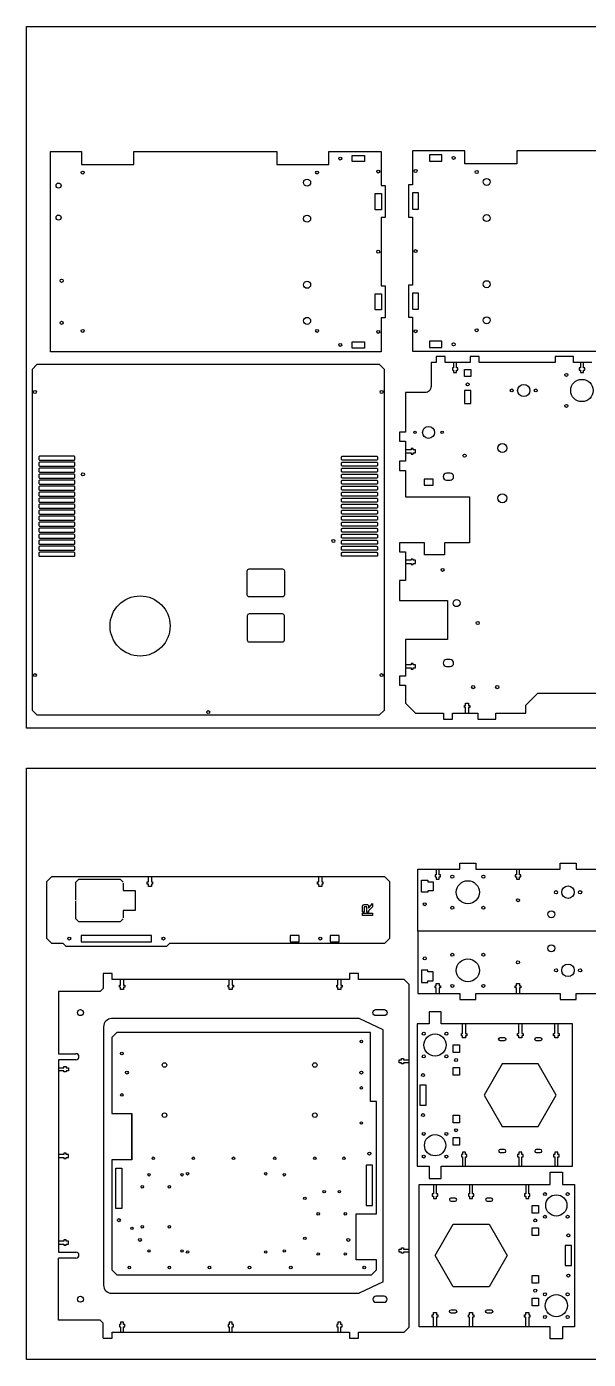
# Model space of a CAD drawing. Extents: x 0 to 1434, y 0 to 2170.
# Drawn here: x 0 to 561, y 840 to 2170 of the extents above; entities that cross this region are included whole.
import ezdxf

# ---------------------------------------------------------------- set-up
doc = ezdxf.new("R2010")
doc.units = 0
doc.header["$MEASUREMENT"] = 0
doc.layers.get('0').update_dxf_attribs({"linetype": 'CONTINUOUS'})

msp = doc.modelspace()

# ---------------------------------------------------------------- linework, layer by layer
at = {"linetype": 'Continuous'}
for p, q in [((85.2, 1225), (76.2, 1225)), ((76.2, 1225), (76.2, 1210.1)), ((85.2, 1219), (85.2, 1225)), ((331.2, 1225), (322.2, 1225)), ((322.2, 1225), (322.2, 1219)), ((331.2, 1219), (331.2, 1225)), ((322.2, 1219), (85.2, 1219)), ((376.7, 1219), (331.2, 1219)), ((381.7, 1214), (376.7, 1219)), ((381.7, 872), (381.7, 1214)), ((73.2, 1207), (31.7, 1207)), ((31.7, 1207), (31.7, 1145)), ((76.2, 1210.1), (73.2, 1207)), ((76.7, 1172), (76.7, 914)), ((331.7, 1180), (84.7, 1180)), ((355.7, 917.2), (355.7, 1168.9)), ((31.7, 1145), (49.2, 1145)), ((49.2, 1139), (31.7, 1139)), ((31.7, 1139), (31.7, 947)), ((31.7, 947), (49.2, 947)), ((49.2, 941), (31.7, 941)), ((31.7, 879), (31.7, 941)), ((84.7, 906), (331.7, 906)), ((73.2, 879), (31.7, 879)), ((76.2, 876), (73.2, 879)), ((76.2, 861), (76.2, 876)), ((85.2, 861), (85.2, 867)), ((85.2, 867), (322.2, 867)), ((322.2, 867), (322.2, 861)), ((331.2, 861), (331.2, 867)), ((331.2, 867), (376.7, 867)), ((376.7, 867), (381.7, 872)), ((76.2, 861), (85.2, 861)), ((322.2, 861), (331.2, 861))]:
    msp.add_line(p, q, dxfattribs=at)
for p, q in [((355.7, 1168.9), (331.7, 1180)), ((355.7, 917.2), (331.7, 906))]:
    msp.add_line(p, q)
at = {"color": 1}
for points in [[(0, 2170), (1000, 2170), (1000, 1470), (0, 1470)], [(0, 1430), (1000, 1430), (1000, 840), (0, 840)], [(139.6, 1251.9), (39.4, 1251.9), (36.4, 1254.9), (25, 1254.9), (20, 1259.9), (20, 1316.9), (25, 1321.9), (357, 1321.9), (362, 1316.9), (362, 1259.9), (357, 1254.9), (142.6, 1254.9)], [(345, 1283.1), (335, 1283.1), (335, 1285.4), (345, 1285.4)], [(54.4, 1263), (54.4, 1256.8), (124.6, 1256.8), (124.6, 1263)], [(262.9, 1262.9), (262.9, 1256.7), (272, 1256.7), (272, 1262.9), (262.9, 1262.9)], [(302.9, 1262.9), (302.9, 1256.7), (312, 1256.7), (312, 1262.9), (302.9, 1262.9)]]:
    msp.add_lwpolyline(points, close=True, dxfattribs=at)
for points in [[(357.9, 1979.4), (353.9, 1979.4), (353.9, 1911.4), (357.9, 1911.4), (357.9, 1879.4), (353.9, 1879.4), (353.9, 1845.4), (23.9, 1845.4), (23.9, 2045.4), (54.9, 2045.4), (54.9, 2032.4), (106.9, 2032.4), (106.9, 2045.4), (249.7, 2045.4), (249.7, 2032.4), (301.7, 2032.4), (301.7, 2045.4), (353.9, 2045.4), (353.9, 2011.4), (357.9, 2011.4)], [(381.1, 1980), (385.1, 1980), (385.1, 1912), (381.1, 1912), (381.1, 1880), (385.1, 1880), (385.1, 1846), (715.1, 1846), (715.1, 2046), (684.1, 2046), (684.1, 2033), (632.1, 2033), (632.1, 2046), (489.3, 2046), (489.3, 2033), (437.3, 2033), (437.3, 2046), (385.1, 2046), (385.1, 2012), (381.1, 2012)], [(437, 1828), (443.2, 1828), (443.2, 1820.9), (437, 1820.9)], [(443.2, 1807), (437, 1807), (437, 1793.9), (443.2, 1793.9)], [(396.6, 1712.4), (405.6, 1712.4), (405.6, 1718.4), (396.6, 1718.4)], [(544.6, 1174.7), (413.6, 1174.7), (413.6, 1186.9), (401.6, 1186.9), (401.6, 1174.7), (389.6, 1174.7), (389.6, 1032.7), (401.6, 1032.7), (401.6, 1020.5), (413.6, 1020.5), (413.6, 1032.7), (544.6, 1032.7)], [(425.5, 1153.8), (431.8, 1153.8), (431.8, 1146.1), (425.5, 1146.1)], [(425.5, 1131.3), (431.8, 1131.3), (431.8, 1123.6), (425.5, 1123.6)], [(456.6, 1103.7), (474.6, 1072.5), (510.6, 1072.5), (528.6, 1103.7), (510.6, 1134.9), (474.6, 1134.9)], [(425.5, 1083.8), (431.8, 1083.8), (431.8, 1076.1), (425.5, 1076.1)], [(425.5, 1061.3), (431.8, 1061.3), (431.8, 1053.6), (425.5, 1053.6)], [(95.1, 990.6), (88.9, 990.6), (88.9, 1030.7), (95.1, 1030.7)], [(338.9, 993.6), (345.1, 993.6), (345.1, 1033.7), (338.9, 1033.7)], [(391.6, 1014.6), (522.6, 1014.6), (522.6, 1026.8), (534.6, 1026.8), (534.6, 1014.6), (546.6, 1014.6), (546.6, 872.6), (534.6, 872.6), (534.6, 860.4), (522.6, 860.4), (522.6, 872.6), (391.6, 872.6)], [(510.7, 986), (504.4, 986), (504.4, 993.7), (510.7, 993.7)], [(479.6, 943.6), (461.6, 912.5), (425.6, 912.5), (407.6, 943.6), (425.6, 974.8), (461.6, 974.8)], [(510.7, 963.5), (504.4, 963.5), (504.4, 971.2), (510.7, 971.2)], [(510.7, 916), (504.4, 916), (504.4, 923.7), (510.7, 923.7)], [(510.7, 893.5), (504.4, 893.5), (504.4, 901.2), (510.7, 901.2)]]:
    msp.add_lwpolyline(points, close=True)
at = {"linetype": 'Continuous'}
for points in [[(337, 2041.5), (337, 2035.3), (324.8, 2035.3), (324.8, 2041.5)], [(402, 2042.1), (402, 2035.9), (414.2, 2035.9), (414.2, 2042.1)], [(347.8, 1987.3), (347.8, 2003.5), (354, 2003.5), (354, 1987.3)], [(391.2, 1987.9), (391.2, 2004.1), (385, 2004.1), (385, 1987.9)], [(347.8, 1887.3), (347.8, 1903.5), (354, 1903.5), (354, 1887.3)], [(391.2, 1887.9), (391.2, 1904.1), (385, 1904.1), (385, 1887.9)], [(337, 1849.3), (324.8, 1849.3), (324.8, 1855.5), (337, 1855.5)], [(402, 1849.9), (414.2, 1849.9), (414.2, 1856.1), (402, 1856.1)], [(357, 1827.9), (352.2, 1832.7), (10.2, 1832.7), (5.4, 1827.9), (5.4, 1487.9), (10.2, 1483.1), (352.2, 1483.1), (357, 1487.9)], [(548.3, 1335.2), (548.3, 1329.2), (590.3, 1329.2), (590.3, 1267.2), (390.3, 1267.2), (390.3, 1329.2), (432.3, 1329.2), (432.3, 1335.2), (448.3, 1335.2), (448.3, 1329.2), (532.3, 1329.2), (532.3, 1335.2)], [(405.8, 1316.7), (405.8, 1307.7), (400.4, 1307.7), (400.4, 1306.1), (394.2, 1306.1), (394.2, 1318.3), (400.4, 1318.3), (400.4, 1316.7)], [(548.3, 1199.2), (548.3, 1205.2), (590.3, 1205.2), (590.3, 1267.2), (390.3, 1267.2), (390.3, 1205.2), (432.3, 1205.2), (432.3, 1199.2), (448.3, 1199.2), (448.3, 1205.2), (532.3, 1205.2), (532.3, 1199.2)], [(405.8, 1217.7), (405.8, 1226.7), (400.4, 1226.7), (400.4, 1228.3), (394.2, 1228.3), (394.2, 1216.1), (400.4, 1216.1), (400.4, 1217.7)], [(398.7, 1093.6), (398.7, 1113.7), (392.5, 1113.7), (392.5, 1093.6)], [(537.5, 953.7), (537.5, 933.6), (543.7, 933.6), (543.7, 953.7)]]:
    msp.add_lwpolyline(points, close=True, dxfattribs=at)
msp.add_lwpolyline([(564.1, 1834.9), (545.6, 1834.9), (545.6, 1840.9), (527.6, 1840.9), (527.6, 1834.9), (451.6, 1834.9), (451.6, 1840.9), (442.6, 1840.9), (442.6, 1834.9), (417.6, 1834.9), (417.6, 1840.9), (408.6, 1840.9), (408.6, 1834.9), (403.6, 1834.9), (403.6, 1810.9, -0.414214), (397.6, 1804.9), (378.1, 1804.9), (378.1, 1765.2), (372.1, 1765.2), (372.1, 1756.2), (378.1, 1756.2), (378.1, 1736.2), (372.1, 1736.2), (372.1, 1727.2), (378.1, 1727.2), (378.1, 1700.9), (442.1, 1700.9), (442.1, 1654.9), (417.1, 1654.9), (417.1, 1642.9), (397.1, 1642.9), (397.1, 1654.9), (378.1, 1654.9), (372.1, 1654.9), (372.1, 1645.9), (378.1, 1645.9), (378.1, 1617.4), (372.1, 1617.4), (372.1, 1597.4), (378.1, 1597.4), (420.1, 1597.4), (420.1, 1558.4), (378.1, 1558.4), (378.1, 1521.7), (372.1, 1521.7), (372.1, 1512.7), (378.1, 1512.7), (378.1, 1494.9), (388.1, 1484.9), (416.1, 1484.9), (416.1, 1478.9), (425.1, 1478.9), (425.1, 1484.9), (450.1, 1484.9), (450.1, 1478.9), (468.1, 1478.9), (468.1, 1484.9), (468.1, 1484.9), (498.1, 1484.9), (498.1, 1492.9), (510.1, 1504.9), (623.1, 1504.9)], format="xyb")
for points in [[(426.1, 1834.9), (426.1, 1829.4), (424.9, 1829.4), (424.9, 1827.2), (426.1, 1827.2), (426.1, 1824.9), (429.1, 1824.9), (429.1, 1827.2), (430.4, 1827.2), (430.4, 1829.4), (429.1, 1829.4), (429.1, 1834.9)], [(552.6, 1834.9), (552.6, 1829.4), (551.4, 1829.4), (551.4, 1827.2), (552.6, 1827.2), (552.6, 1824.9), (555.6, 1824.9), (555.6, 1827.2), (556.9, 1827.2), (556.9, 1829.4), (555.6, 1829.4), (555.6, 1834.9)], [(378.1, 1744.7), (383.6, 1744.7), (383.6, 1743.4), (385.8, 1743.4), (385.8, 1744.7), (388.1, 1744.7), (388.1, 1747.7), (385.8, 1747.7), (385.8, 1748.9), (383.6, 1748.9), (383.6, 1747.7), (378.1, 1747.7)], [(378.1, 1634.4), (383.6, 1634.4), (383.6, 1633.2), (385.8, 1633.2), (385.8, 1634.4), (388.1, 1634.4), (388.1, 1637.4), (385.8, 1637.4), (385.8, 1638.7), (383.6, 1638.7), (383.6, 1637.4), (378.1, 1637.4)], [(378.1, 1530.2), (383.6, 1530.2), (383.6, 1528.9), (385.8, 1528.9), (385.8, 1530.2), (388.1, 1530.2), (388.1, 1533.2), (385.8, 1533.2), (385.8, 1534.4), (383.6, 1534.4), (383.6, 1533.2), (378.1, 1533.2)], [(438.1, 1484.9), (438.1, 1490.4), (436.9, 1490.4), (436.9, 1492.6), (438.1, 1492.6), (438.1, 1494.9), (441.1, 1494.9), (441.1, 1492.6), (442.4, 1492.6), (442.4, 1490.4), (441.1, 1490.4), (441.1, 1484.9)], [(96.7, 1219), (96.7, 1213.5), (98, 1213.5), (98, 1211.3), (96.7, 1211.3), (96.7, 1209), (93.7, 1209), (93.7, 1211.3), (92.5, 1211.3), (92.5, 1213.5), (93.7, 1213.5), (93.7, 1219)], [(205.2, 1219), (205.2, 1213.5), (206.5, 1213.5), (206.5, 1211.3), (205.2, 1211.3), (205.2, 1209), (202.2, 1209), (202.2, 1211.3), (201, 1211.3), (201, 1213.5), (202.2, 1213.5), (202.2, 1219)], [(313.7, 1219), (313.7, 1213.5), (315, 1213.5), (315, 1211.3), (313.7, 1211.3), (313.7, 1209), (310.7, 1209), (310.7, 1211.3), (309.5, 1211.3), (309.5, 1213.5), (310.7, 1213.5), (310.7, 1219)], [(438.1, 1174.7), (438.1, 1165.2), (439.4, 1165.2), (439.4, 1163), (438.1, 1163), (438.1, 1160.7), (435.1, 1160.7), (435.1, 1163), (433.9, 1163), (433.9, 1165.2), (435.1, 1165.2), (435.1, 1174.7)], [(494.1, 1174.7), (494.1, 1165.2), (495.4, 1165.2), (495.4, 1163), (494.1, 1163), (494.1, 1160.7), (491.1, 1160.7), (491.1, 1163), (489.9, 1163), (489.9, 1165.2), (491.1, 1165.2), (491.1, 1174.7)], [(530.1, 1174.7), (530.1, 1165.2), (531.4, 1165.2), (531.4, 1163), (530.1, 1163), (530.1, 1160.7), (527.1, 1160.7), (527.1, 1163), (525.9, 1163), (525.9, 1165.2), (527.1, 1165.2), (527.1, 1174.7)], [(105, 1039.2), (85, 1039.2), (85, 929.2), (90, 924.2), (344, 924.2), (349, 929.2), (349, 939.2), (329, 939.2), (329, 985.2), (349, 985.2), (349, 1097.4), (343, 1097.4), (343, 1166.2), (90, 1166.2), (85, 1161.2), (85, 1085.2), (105, 1085.2), (105, 1039.2), (105, 1085.2)], [(31.7, 1131), (37.2, 1131), (37.2, 1132.3), (39.4, 1132.3), (39.4, 1131), (41.7, 1131), (41.7, 1128), (39.4, 1128), (39.4, 1126.8), (37.2, 1126.8), (37.2, 1128), (31.7, 1128)], [(381.7, 1136), (376.2, 1136), (376.2, 1134.8), (374, 1134.8), (374, 1136), (371.7, 1136), (371.7, 1139), (374, 1139), (374, 1140.3), (376.2, 1140.3), (376.2, 1139), (381.7, 1139)], [(31.7, 1041.5), (37.2, 1041.5), (37.2, 1040.3), (39.4, 1040.3), (39.4, 1041.5), (41.7, 1041.5), (41.7, 1044.5), (39.4, 1044.5), (39.4, 1045.8), (37.2, 1045.8), (37.2, 1044.5), (31.7, 1044.5)], [(438.1, 1032.7), (438.1, 1042.2), (439.4, 1042.2), (439.4, 1044.4), (438.1, 1044.4), (438.1, 1046.7), (435.1, 1046.7), (435.1, 1044.4), (433.9, 1044.4), (433.9, 1042.2), (435.1, 1042.2), (435.1, 1032.7)], [(494.1, 1032.7), (494.1, 1042.2), (495.4, 1042.2), (495.4, 1044.4), (494.1, 1044.4), (494.1, 1046.7), (491.1, 1046.7), (491.1, 1044.4), (489.9, 1044.4), (489.9, 1042.2), (491.1, 1042.2), (491.1, 1032.7)], [(530.1, 1032.7), (530.1, 1042.2), (531.4, 1042.2), (531.4, 1044.4), (530.1, 1044.4), (530.1, 1046.7), (527.1, 1046.7), (527.1, 1044.4), (525.9, 1044.4), (525.9, 1042.2), (527.1, 1042.2), (527.1, 1032.7)], [(406, 1014.6), (406, 1005.1), (404.8, 1005.1), (404.8, 1002.9), (406, 1002.9), (406, 1000.6), (409, 1000.6), (409, 1002.9), (410.3, 1002.9), (410.3, 1005.1), (409, 1005.1), (409, 1014.6)], [(442, 1014.6), (442, 1005.1), (440.8, 1005.1), (440.8, 1002.9), (442, 1002.9), (442, 1000.6), (445, 1000.6), (445, 1002.9), (446.3, 1002.9), (446.3, 1005.1), (445, 1005.1), (445, 1014.6)], [(498, 1014.6), (498, 1005.1), (496.8, 1005.1), (496.8, 1002.9), (498, 1002.9), (498, 1000.6), (501, 1000.6), (501, 1002.9), (502.3, 1002.9), (502.3, 1005.1), (501, 1005.1), (501, 1014.6)], [(31.7, 955), (37.2, 955), (37.2, 953.8), (39.4, 953.8), (39.4, 955), (41.7, 955), (41.7, 958), (39.4, 958), (39.4, 959.3), (37.2, 959.3), (37.2, 958), (31.7, 958)], [(381.7, 947), (376.2, 947), (376.2, 945.8), (374, 945.8), (374, 947), (371.7, 947), (371.7, 950), (374, 950), (374, 951.3), (376.2, 951.3), (376.2, 950), (381.7, 950)], [(406, 872.6), (406, 882.1), (404.8, 882.1), (404.8, 884.3), (406, 884.3), (406, 886.6), (409, 886.6), (409, 884.3), (410.3, 884.3), (410.3, 882.1), (409, 882.1), (409, 872.6)], [(442, 872.6), (442, 882.1), (440.8, 882.1), (440.8, 884.3), (442, 884.3), (442, 886.6), (445, 886.6), (445, 884.3), (446.3, 884.3), (446.3, 882.1), (445, 882.1), (445, 872.6)], [(498, 872.6), (498, 882.1), (496.8, 882.1), (496.8, 884.3), (498, 884.3), (498, 886.6), (501, 886.6), (501, 884.3), (502.3, 884.3), (502.3, 882.1), (501, 882.1), (501, 872.6)], [(96.7, 867), (96.7, 872.5), (98, 872.5), (98, 874.7), (96.7, 874.7), (96.7, 877), (93.7, 877), (93.7, 874.7), (92.5, 874.7), (92.5, 872.5), (93.7, 872.5), (93.7, 867)], [(205.2, 867), (205.2, 872.5), (206.5, 872.5), (206.5, 874.7), (205.2, 874.7), (205.2, 877), (202.2, 877), (202.2, 874.7), (201, 874.7), (201, 872.5), (202.2, 872.5), (202.2, 867)], [(313.7, 867), (313.7, 872.5), (315, 872.5), (315, 874.7), (313.7, 874.7), (313.7, 877), (310.7, 877), (310.7, 874.7), (309.5, 874.7), (309.5, 872.5), (310.7, 872.5), (310.7, 867)]]:
    msp.add_lwpolyline(points)
for points in [[(47.2, 1741.4), (13.2, 1741.4, 0.414214), (12.2, 1740.4), (12.2, 1738.4, 0.414214), (13.2, 1737.4), (47.2, 1737.4, 0.414214), (48.2, 1738.4), (48.2, 1740.4, 0.414214)], [(47.2, 1735.4), (13.2, 1735.4, 0.414214), (12.2, 1734.4), (12.2, 1732.4, 0.414214), (13.2, 1731.4), (47.2, 1731.4, 0.414214), (48.2, 1732.4), (48.2, 1734.4, 0.414214)], [(47.2, 1729.4), (13.2, 1729.4, 0.414214), (12.2, 1728.4), (12.2, 1726.4, 0.414214), (13.2, 1725.4), (47.2, 1725.4, 0.414214), (48.2, 1726.4), (48.2, 1728.4, 0.414214)], [(315.2, 1741.4), (349.2, 1741.4, -0.414214), (350.2, 1740.4), (350.2, 1738.4, -0.414214), (349.2, 1737.4), (315.2, 1737.4, -0.414214), (314.2, 1738.4), (314.2, 1740.4, -0.414214)], [(315.2, 1735.4), (349.2, 1735.4, -0.414214), (350.2, 1734.4), (350.2, 1732.4, -0.414214), (349.2, 1731.4), (315.2, 1731.4, -0.414214), (314.2, 1732.4), (314.2, 1734.4, -0.414214)], [(315.2, 1729.4), (349.2, 1729.4, -0.414214), (350.2, 1728.4), (350.2, 1726.4, -0.414214), (349.2, 1725.4), (315.2, 1725.4, -0.414214), (314.2, 1726.4), (314.2, 1728.4, -0.414214)], [(47.2, 1723.4), (13.2, 1723.4, 0.414214), (12.2, 1722.4), (12.2, 1720.4, 0.414214), (13.2, 1719.4), (47.2, 1719.4, 0.414214), (48.2, 1720.4), (48.2, 1722.4, 0.414214)], [(47.2, 1717.4), (13.2, 1717.4, 0.414214), (12.2, 1716.4), (12.2, 1714.4, 0.414214), (13.2, 1713.4), (47.2, 1713.4, 0.414214), (48.2, 1714.4), (48.2, 1716.4, 0.414214)], [(315.2, 1723.4), (349.2, 1723.4, -0.414214), (350.2, 1722.4), (350.2, 1720.4, -0.414214), (349.2, 1719.4), (315.2, 1719.4, -0.414214), (314.2, 1720.4), (314.2, 1722.4, -0.414214)], [(315.2, 1717.4), (349.2, 1717.4, -0.414214), (350.2, 1716.4), (350.2, 1714.4, -0.414214), (349.2, 1713.4), (315.2, 1713.4, -0.414214), (314.2, 1714.4), (314.2, 1716.4, -0.414214)], [(47.2, 1711.4), (13.2, 1711.4, 0.414214), (12.2, 1710.4), (12.2, 1708.4, 0.414214), (13.2, 1707.4), (47.2, 1707.4, 0.414214), (48.2, 1708.4), (48.2, 1710.4, 0.414214)], [(47.2, 1705.4), (13.2, 1705.4, 0.414214), (12.2, 1704.4), (12.2, 1702.4, 0.414214), (13.2, 1701.4), (47.2, 1701.4, 0.414214), (48.2, 1702.4), (48.2, 1704.4, 0.414214)], [(315.2, 1711.4), (349.2, 1711.4, -0.414214), (350.2, 1710.4), (350.2, 1708.4, -0.414214), (349.2, 1707.4), (315.2, 1707.4, -0.414214), (314.2, 1708.4), (314.2, 1710.4, -0.414214)], [(315.2, 1705.4), (349.2, 1705.4, -0.414214), (350.2, 1704.4), (350.2, 1702.4, -0.414214), (349.2, 1701.4), (315.2, 1701.4, -0.414214), (314.2, 1702.4), (314.2, 1704.4, -0.414214)], [(47.2, 1699.4), (13.2, 1699.4, 0.414214), (12.2, 1698.4), (12.2, 1696.4, 0.414214), (13.2, 1695.4), (47.2, 1695.4, 0.414214), (48.2, 1696.4), (48.2, 1698.4, 0.414214)], [(47.2, 1693.4), (13.2, 1693.4, 0.414214), (12.2, 1692.4), (12.2, 1690.4, 0.414214), (13.2, 1689.4), (47.2, 1689.4, 0.414214), (48.2, 1690.4), (48.2, 1692.4, 0.414214)], [(315.2, 1699.4), (349.2, 1699.4, -0.414214), (350.2, 1698.4), (350.2, 1696.4, -0.414214), (349.2, 1695.4), (315.2, 1695.4, -0.414214), (314.2, 1696.4), (314.2, 1698.4, -0.414214)], [(315.2, 1693.4), (349.2, 1693.4, -0.414214), (350.2, 1692.4), (350.2, 1690.4, -0.414214), (349.2, 1689.4), (315.2, 1689.4, -0.414214), (314.2, 1690.4), (314.2, 1692.4, -0.414214)], [(47.2, 1687.4), (13.2, 1687.4, 0.414214), (12.2, 1686.4), (12.2, 1684.4, 0.414214), (13.2, 1683.4), (47.2, 1683.4, 0.414214), (48.2, 1684.4), (48.2, 1686.4, 0.414214)], [(47.2, 1681.4), (13.2, 1681.4, 0.414214), (12.2, 1680.4), (12.2, 1678.4, 0.414214), (13.2, 1677.4), (47.2, 1677.4, 0.414214), (48.2, 1678.4), (48.2, 1680.4, 0.414214)], [(315.2, 1687.4), (349.2, 1687.4, -0.414214), (350.2, 1686.4), (350.2, 1684.4, -0.414214), (349.2, 1683.4), (315.2, 1683.4, -0.414214), (314.2, 1684.4), (314.2, 1686.4, -0.414214)], [(315.2, 1681.4), (349.2, 1681.4, -0.414214), (350.2, 1680.4), (350.2, 1678.4, -0.414214), (349.2, 1677.4), (315.2, 1677.4, -0.414214), (314.2, 1678.4), (314.2, 1680.4, -0.414214)], [(47.2, 1675.4), (13.2, 1675.4, 0.414214), (12.2, 1674.4), (12.2, 1672.4, 0.414214), (13.2, 1671.4), (47.2, 1671.4, 0.414214), (48.2, 1672.4), (48.2, 1674.4, 0.414214)], [(47.2, 1669.4), (13.2, 1669.4, 0.414214), (12.2, 1668.4), (12.2, 1666.4, 0.414214), (13.2, 1665.4), (47.2, 1665.4, 0.414214), (48.2, 1666.4), (48.2, 1668.4, 0.414214)], [(47.2, 1663.4), (13.2, 1663.4, 0.414214), (12.2, 1662.4), (12.2, 1660.4, 0.414214), (13.2, 1659.4), (47.2, 1659.4, 0.414214), (48.2, 1660.4), (48.2, 1662.4, 0.414214)], [(315.2, 1675.4), (349.2, 1675.4, -0.414214), (350.2, 1674.4), (350.2, 1672.4, -0.414214), (349.2, 1671.4), (315.2, 1671.4, -0.414214), (314.2, 1672.4), (314.2, 1674.4, -0.414214)], [(315.2, 1669.4), (349.2, 1669.4, -0.414214), (350.2, 1668.4), (350.2, 1666.4, -0.414214), (349.2, 1665.4), (315.2, 1665.4, -0.414214), (314.2, 1666.4), (314.2, 1668.4, -0.414214)], [(315.2, 1663.4), (349.2, 1663.4, -0.414214), (350.2, 1662.4), (350.2, 1660.4, -0.414214), (349.2, 1659.4), (315.2, 1659.4, -0.414214), (314.2, 1660.4), (314.2, 1662.4, -0.414214)], [(47.2, 1657.4), (13.2, 1657.4, 0.414214), (12.2, 1656.4), (12.2, 1654.4, 0.414214), (13.2, 1653.4), (47.2, 1653.4, 0.414214), (48.2, 1654.4), (48.2, 1656.4, 0.414214)], [(47.2, 1651.4), (13.2, 1651.4, 0.414214), (12.2, 1650.4), (12.2, 1648.4, 0.414214), (13.2, 1647.4), (47.2, 1647.4, 0.414214), (48.2, 1648.4), (48.2, 1650.4, 0.414214)], [(315.2, 1657.4), (349.2, 1657.4, -0.414214), (350.2, 1656.4), (350.2, 1654.4, -0.414214), (349.2, 1653.4), (315.2, 1653.4, -0.414214), (314.2, 1654.4), (314.2, 1656.4, -0.414214)], [(315.2, 1651.4), (349.2, 1651.4, -0.414214), (350.2, 1650.4), (350.2, 1648.4, -0.414214), (349.2, 1647.4), (315.2, 1647.4, -0.414214), (314.2, 1648.4), (314.2, 1650.4, -0.414214)], [(47.2, 1645.4), (13.2, 1645.4, 0.414214), (12.2, 1644.4), (12.2, 1642.4, 0.414214), (13.2, 1641.4), (47.2, 1641.4, 0.414214), (48.2, 1642.4), (48.2, 1644.4, 0.414214)], [(315.2, 1645.4), (349.2, 1645.4, -0.414214), (350.2, 1644.4), (350.2, 1642.4, -0.414214), (349.2, 1641.4), (315.2, 1641.4, -0.414214), (314.2, 1642.4), (314.2, 1644.4, -0.414214)], [(222.2, 1628.9), (255.2, 1628.9, -0.414214), (257.2, 1626.9), (257.2, 1602.9, -0.414214), (255.2, 1600.9), (222.2, 1600.9, -0.414214), (220.2, 1602.9), (220.2, 1626.9, -0.414214)], [(222.2, 1555.9), (255.2, 1555.9, 0.414214), (257.2, 1557.9), (257.2, 1581.9, 0.414214), (255.2, 1583.9), (222.2, 1583.9, 0.414214), (220.2, 1581.9), (220.2, 1557.9, 0.414214)], [(348.6, 1189), (356.8, 1189, -0.414214), (359.8, 1186), (359.8, 1186, -0.414214), (356.8, 1183), (348.6, 1183, -0.414214), (345.6, 1186), (345.6, 1186, -0.414214)], [(476.6, 1161.1, -1), (476.6, 1157.9), (472.6, 1157.9, -1), (472.6, 1161.1)], [(512.6, 1161.1, -1), (512.6, 1157.9), (508.6, 1157.9, -1), (508.6, 1161.1)], [(476.6, 1046.3, 1), (476.6, 1049.5), (472.6, 1049.5, 1), (472.6, 1046.3)], [(512.6, 1046.3, 1), (512.6, 1049.5), (508.6, 1049.5, 1), (508.6, 1046.3)], [(423.6, 1001, 1), (423.6, 997.8), (427.6, 997.8, 1), (427.6, 1001)], [(459.6, 1001, 1), (459.6, 997.8), (463.6, 997.8, 1), (463.6, 1001)], [(348.6, 897), (356.8, 897, 0.414214), (359.8, 900), (359.8, 900, 0.414214), (356.8, 903), (348.6, 903, 0.414214), (345.6, 900), (345.6, 900, 0.414214)], [(423.6, 886.2, -1), (423.6, 889.4), (427.6, 889.4, -1), (427.6, 886.2)], [(459.6, 886.2, -1), (459.6, 889.4), (463.6, 889.4, -1), (463.6, 886.2)]]:
    msp.add_lwpolyline(points, format="xyb", close=True)
for points in [[(422.6, 1724.4), (419.1, 1724.4, 1), (419.1, 1717.4), (422.6, 1717.4, 1)], [(422.6, 1538.4), (419.1, 1538.4, 1), (419.1, 1531.4), (422.6, 1531.4, 1)]]:
    msp.add_lwpolyline(points, format="xyb", close=True, dxfattribs=at)
at = {"color": 1}
for points in [[(49.1, 1298.4), (49.1, 1316.2), (52.1, 1319.2), (93.3, 1319.2), (96.3, 1316.2)], [(124.5, 1321.9), (124.5, 1316.4), (125.7, 1316.4), (125.7, 1314.2), (124.5, 1314.2), (124.5, 1311.9), (121.5, 1311.9), (121.5, 1314.2), (120.2, 1314.2), (120.2, 1316.4), (121.5, 1316.4), (121.5, 1321.9)], [(294.5, 1321.9), (294.5, 1316.4), (295.7, 1316.4), (295.7, 1314.2), (294.5, 1314.2), (294.5, 1311.9), (291.5, 1311.9), (291.5, 1314.2), (290.2, 1314.2), (290.2, 1316.4), (291.5, 1316.4), (291.5, 1321.9)], [(96.3, 1315.2), (96.3, 1307.9), (108.3, 1307.9), (108.3, 1287.9), (96.3, 1287.9), (96.3, 1280.5)], [(96.3, 1279.5), (93.3, 1276.5), (52.1, 1276.5), (49.1, 1279.5), (49.1, 1297.4)]]:
    msp.add_lwpolyline(points, dxfattribs=at)
at = {"linetype": 'Continuous'}
for points in [[(408.8, 1329.2), (408.8, 1323.7), (407.6, 1323.7), (407.6, 1321.5), (408.8, 1321.5), (408.8, 1319.2), (411.8, 1319.2), (411.8, 1321.5), (413.1, 1321.5), (413.1, 1323.7), (411.8, 1323.7), (411.8, 1329.2)], [(488.8, 1329.2), (488.8, 1323.7), (487.6, 1323.7), (487.6, 1321.5), (488.8, 1321.5), (488.8, 1319.2), (491.8, 1319.2), (491.8, 1321.5), (493.1, 1321.5), (493.1, 1323.7), (491.8, 1323.7), (491.8, 1329.2)], [(408.8, 1205.2), (408.8, 1210.7), (407.6, 1210.7), (407.6, 1212.9), (408.8, 1212.9), (408.8, 1215.2), (411.8, 1215.2), (411.8, 1212.9), (413.1, 1212.9), (413.1, 1210.7), (411.8, 1210.7), (411.8, 1205.2)], [(488.8, 1205.2), (488.8, 1210.7), (487.6, 1210.7), (487.6, 1212.9), (488.8, 1212.9), (488.8, 1215.2), (491.8, 1215.2), (491.8, 1212.9), (493.1, 1212.9), (493.1, 1210.7), (491.8, 1210.7), (491.8, 1205.2)]]:
    msp.add_lwpolyline(points, dxfattribs=at)
at = {"color": 1}
msp.add_lwpolyline([(338.9, 1291.7), (337.5, 1291.7, 0.414214), (336.8, 1291), (336.8, 1286.4), (335, 1286.4), (335, 1292.2, -0.410107), (336.7, 1293.9), (339.6, 1293.9, -0.414214), (341.3, 1292.2), (341.3, 1290.4), (345, 1295), (345, 1291.6), (341.3, 1287.6), (341.3, 1286.4), (339.6, 1286.4), (339.6, 1291, 0.406524), (338.9, 1291.7)], format="xyb", dxfattribs=at)
at = {"linetype": 'Continuous'}
for centre, radius in [((312.9, 2038.4), 1.5), ((426.1, 2039), 1.5), ((350.9, 2025.4), 1.5), ((388.1, 2026), 1.5), ((31.9, 2011.4), 2.5), ((31.9, 1979.4), 2.5), ((350.9, 1945.4), 1.5), ((388.1, 1946), 1.5), ((34.9, 1916.4), 1.6), ((34.9, 1874.4), 1.6), ((350.9, 1865.4), 1.5), ((388.1, 1866), 1.5), ((312.9, 1852.4), 1.5), ((426.1, 1853), 1.5), ((424.8, 1321.7), 1.5), ((440.3, 1306.2), 11.5), ((455.8, 1321.7), 1.5), ((528.3, 1306.2), 1.6), ((540.3, 1306.2), 6.2), ((552.3, 1306.2), 1.6), ((397.3, 1294.2), 1.5), ((424.8, 1290.7), 1.5), ((455.8, 1290.7), 1.5), ((397.3, 1240.2), 1.5), ((424.8, 1243.7), 1.5), ((440.3, 1228.2), 11.5), ((455.8, 1243.7), 1.5), ((528.3, 1228.2), 1.6), ((540.3, 1228.2), 6.2), ((552.3, 1228.2), 1.6), ((424.8, 1212.7), 1.5), ((455.8, 1212.7), 1.5), ((53.7, 1186), 3), ((396.3, 1165), 1.5), ((407.6, 1153.7), 11.1), ((418.9, 1165), 1.5), ((396.3, 1142.4), 1.5), ((418.9, 1142.4), 1.5), ((395.6, 1123.7), 1.5), ((395.6, 1083.7), 1.5), ((396.3, 1065), 1.5), ((407.6, 1053.7), 10.6), ((418.9, 1065), 1.5), ((396.3, 1042.4), 1.5), ((418.9, 1042.4), 1.5), ((517.2, 1004.9), 1.5), ((528.6, 993.6), 10.6), ((539.9, 1004.9), 1.5), ((517.2, 982.3), 1.5), ((539.9, 982.3), 1.5), ((540.6, 963.6), 1.5), ((540.6, 923.6), 1.5), ((517.2, 904.9), 1.5), ((528.6, 893.6), 11.1), ((539.9, 904.9), 1.5), ((53.7, 900), 3), ((517.2, 882.3), 1.5), ((539.9, 882.3), 1.5)]:
    msp.add_circle(centre, radius, dxfattribs=at)
for centre, radius in [((55.9, 2024.4), 1.5), ((289.9, 2024.4), 1.5), ((449.1, 2025), 1.5), ((279.9, 2014.4), 3.5), ((459.1, 2015), 3.5), ((279.9, 1978.4), 3.5), ((459.1, 1979), 3.5), ((279.9, 1912.4), 3.5), ((459.1, 1913), 3.5), ((279.9, 1876.4), 3.5), ((459.1, 1877), 3.5), ((55.9, 1866.4), 1.5), ((289.9, 1866.4), 1.5), ((449.1, 1867), 1.5), ((538.6, 1822.5), 1.5), ((440.1, 1812.9), 1.5), ((496.1, 1806.9), 6.1), ((554.1, 1806.9), 11.1), ((8.2, 1805.4), 1.5), ((354.2, 1805.4), 1.5), ((484.1, 1806.9), 1.5), ((508.1, 1806.9), 1.5), ((538.6, 1791.5), 1.5), ((401.1, 1765.1), 6), ((387.6, 1765.1), 1.25), ((414.6, 1765.1), 1.25), ((437.1, 1741.9), 1.5), ((474.7, 1749.4), 4.5), ((56.2, 1723.2), 1.5), ((474.7, 1699.4), 4.5), ((306.2, 1656.7), 1.5), ((415.1, 1627.9), 1.5), ((113.2, 1571.9), 30), ((429.1, 1594.7), 3.5), ((450.1, 1574.9), 1.5), ((8.2, 1522.9), 1.5), ((354.2, 1522.9), 1.5), ((445.6, 1510.9), 1.6), ((469.6, 1510.9), 1.6), ((181.2, 1485.9), 1.5), ((490.3, 1298.2), 1.5), ((523.6, 1284.2), 3.5), ((523.6, 1250.2), 3.5), ((490.3, 1236.2), 1.5), ((334, 1157.2), 1.25), ((95, 1145.2), 1.25), ((137.6, 1133.7), 2.25), ((287.6, 1133.7), 2.25), ((428.6, 1138.7), 1.5), ((100, 1126.2), 1.5), ((334, 1126.2), 1.5), ((95, 1103.9), 1.25), ((334, 1110.9), 1.25), ((137.6, 1083.7), 2.25), ((287.6, 1083.7), 2.25), ((334, 1075.9), 1.25), ((428.6, 1068.7), 1.5), ((126.4, 1040.7), 1.25), ((166.4, 1040.7), 1.25), ((206.4, 1040.7), 1.25), ((247.6, 1040.7), 1.25), ((287.6, 1040.7), 1.25), ((316.6, 1040.7), 1.25), ((342, 1045.4), 1.5), ((122.1, 1024.2), 1.25), ((155.1, 1024.2), 1.25), ((160.6, 1025.2), 1.25), ((238.6, 1025.2), 1.25), ((257.1, 1024.2), 1.25), ((115.4, 1012.2), 1.25), ((142.4, 1012.2), 1.25), ((277.6, 1000.7), 1.25), ((296.9, 1007.4), 1.25), ((312.1, 1007.4), 1.25), ((291, 985.2), 1.25), ((318, 985.2), 1.25), ((92, 978.9), 1.5), ((105.1, 970.7), 1.25), ((115.4, 972.2), 1.25), ((142.4, 972.2), 1.25), ((507.5, 978.6), 1.5), ((113, 959.2), 1.5), ((277.6, 960.7), 1.25), ((321, 959.2), 1.5), ((122.1, 948.2), 1.25), ((155.1, 948.2), 1.25), ((160.6, 947.2), 1.25), ((238.6, 947.2), 1.25), ((257.1, 948.2), 1.25), ((291, 945.2), 1.25), ((318, 945.2), 1.25), ((102.4, 931.7), 1.25), ((142.4, 931.7), 1.25), ((182.4, 931.7), 1.25), ((222.4, 931.7), 1.25), ((263.6, 931.7), 1.25), ((336.9, 931.7), 1.25), ((507.5, 908.6), 1.5)]:
    msp.add_circle(centre, radius)
at = {"color": 1}
for centre in [(42.5, 1259.9), (136.5, 1259.9), (293, 1259.9)]:
    msp.add_circle(centre, 1.5, dxfattribs=at)
at = {"linetype": 'Continuous'}
for centre, radius, start, end in [((84.7, 1172), 8, 90, 180), ((49.2, 1142), 3, 270, 90), ((49.2, 944), 3, 270, 90), ((84.7, 914), 8, 180, 270)]:
    msp.add_arc(centre, radius, start, end, dxfattribs=at)

doc.saveas('drawing.dxf')
